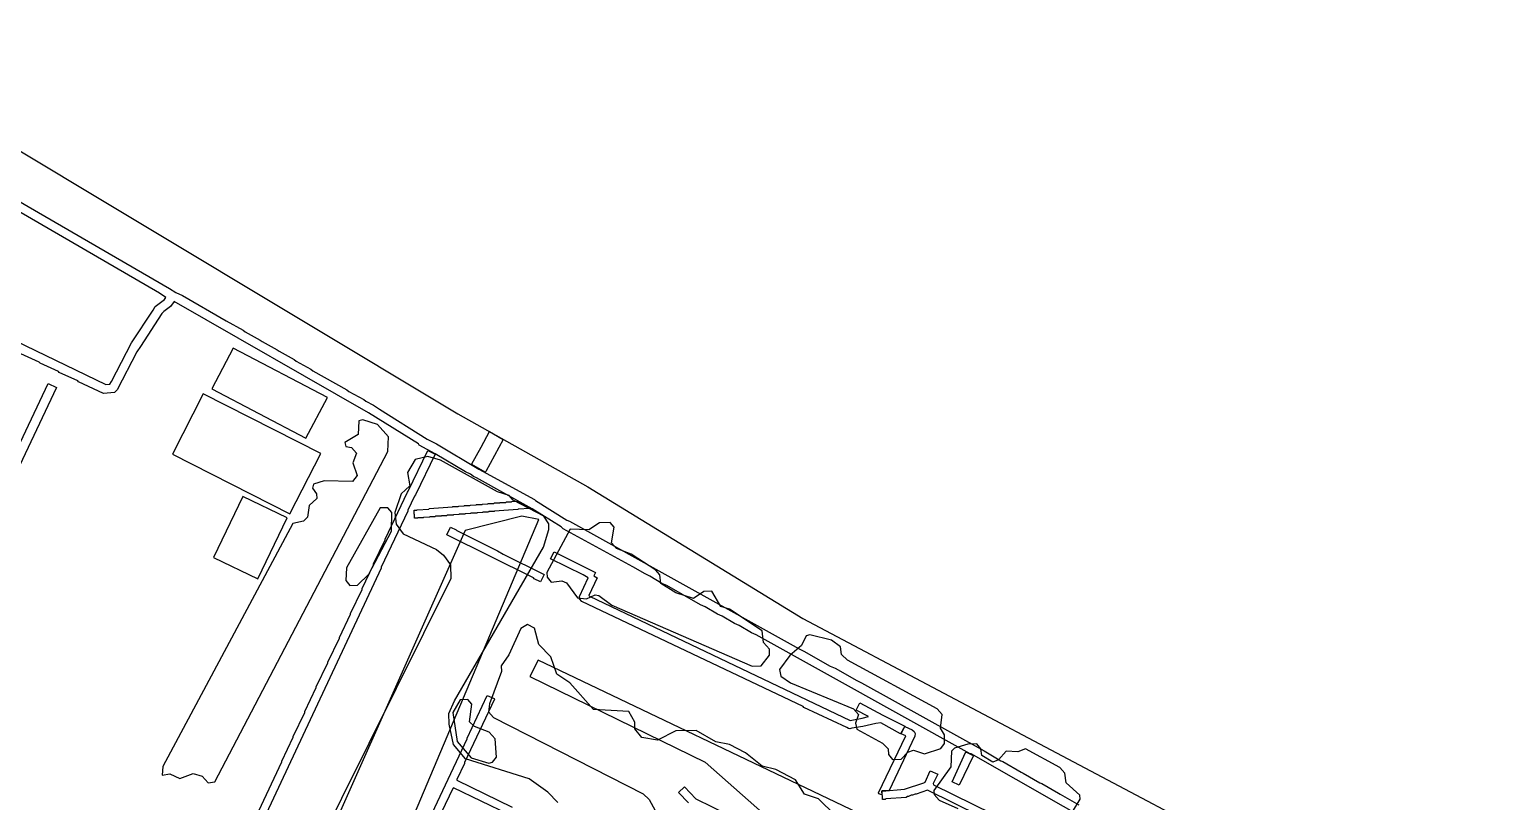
# Model space of a CAD drawing. Extents: x 1761 to 2705, y -3061 to -2273.
# Drawn here: x 2013.1 to 2390.4, y -2472 to -2273.2 of the extents above; entities that cross this region are included whole.
import ezdxf

# ---------------------------------------------------------------- set-up
doc = ezdxf.new("R2010")
doc.units = 0
for name, color, linetype in [('DOR_DOROZHKA', 40, 'CONTINUOUS'), ('DOR_LESTNICA', 6, 'CONTINUOUS'), ('DOR_PEREHOD', 9, 'CONTINUOUS'), ('DOR_TROTUAR', 8, 'CONTINUOUS'), ('GRANICA_UCHASTKA', 7, 'CONTINUOUS'), ('PL_SPORT', 5, 'CONTINUOUS'), ('ZEL_LES_DREVESNYE', 94, 'CONTINUOUS'), ('ZEL_SPUTNIK_DOP', 40, 'CONTINUOUS'), ('ZEL_YANDEX_SHEMA', 92, 'CONTINUOUS')]:
    doc.layers.add(name, color=color, linetype=linetype)

msp = doc.modelspace()

# ---------------------------------------------------------------- linework, layer by layer
at = {"layer": 'DOR_DOROZHKA'}
for points in [[(2059.656, -2501.05), (2078.016, -2461.733), (2078.012, -2461.532), (2080.981, -2455.365), (2080.976, -2455.165), (2083.945, -2448.998), (2083.94, -2448.798), (2086.909, -2442.631), (2086.904, -2442.431), (2089.873, -2436.263), (2089.868, -2436.063), (2092.837, -2429.896), (2092.832, -2429.696), (2095.705, -2423.731), (2095.701, -2423.531), (2098.669, -2417.363), (2098.665, -2417.163), (2101.633, -2410.996), (2101.629, -2410.796), (2104.597, -2404.629), (2104.593, -2404.429), (2110.334, -2392.298), (2110.53, -2392.094), (2115.605, -2381.579), (2117.427, -2382.54), (2112.451, -2393.053), (2112.158, -2393.36), (2110.435, -2396.999), (2110.44, -2397.199), (2103.548, -2411.655), (2103.553, -2411.855), (2074.004, -2475.126)], [(2107.633, -2494.21), (2125.713, -2455.799), (2125.709, -2455.599), (2130.876, -2444.682), (2132.593, -2445.445), (2132.698, -2445.643), (2125.045, -2461.917), (2125.049, -2462.117), (2123.038, -2466.263), (2123.042, -2466.463), (2137.298, -2473.358)], [(2270.961, -2482.277), (2244.061, -2469.051), (2241.18, -2470.013), (2240.88, -2470.02), (2240.187, -2470.335), (2239.887, -2470.341), (2239.193, -2470.656), (2238.893, -2470.663), (2238.598, -2470.869), (2233.304, -2471.284), (2233.206, -2471.386), (2232.506, -2471.401), (2232.36, -2469.303), (2238.152, -2468.778), (2243.12, -2467.17), (2243.416, -2466.963), (2244.753, -2464.033), (2246.673, -2464.892), (2245.524, -2467.318), (2245.631, -2467.616), (2310.961, -2499.822)], [(2136.439, -2475.278), (2122.183, -2468.382), (2121.987, -2468.587), (2119.117, -2474.652)], [(2182.599, -2472.28), (2180.04, -2469.633), (2181.61, -2468.199), (2184.477, -2471.238), (2201.264, -2479.48)]]:
    msp.add_lwpolyline(points, dxfattribs=at)
for points in [[(2112.057, -2397.964), (2112.036, -2396.964), (2112.736, -2396.949), (2112.833, -2396.847), (2115.831, -2396.682), (2115.929, -2396.58), (2121.923, -2396.15), (2122.021, -2396.048), (2123.421, -2396.018), (2123.519, -2395.916), (2124.919, -2395.885), (2125.017, -2395.783), (2126.417, -2395.753), (2126.515, -2395.651), (2128.015, -2395.618), (2128.113, -2395.516), (2129.513, -2395.486), (2129.611, -2395.384), (2131.011, -2395.353), (2131.108, -2395.251), (2132.509, -2395.221), (2132.606, -2395.119), (2134.106, -2395.086), (2134.204, -2394.984), (2135.604, -2394.954), (2135.702, -2394.852), (2137.102, -2394.822), (2137.2, -2394.719), (2138.8, -2394.685), (2141.839, -2396.42), (2141.841, -2396.52), (2138.843, -2396.685), (2138.746, -2396.787), (2132.752, -2397.217), (2132.654, -2397.319), (2131.254, -2397.349), (2131.156, -2397.451), (2129.756, -2397.482), (2129.658, -2397.584), (2128.258, -2397.614), (2128.16, -2397.716), (2126.66, -2397.749), (2126.562, -2397.851), (2125.162, -2397.881), (2125.064, -2397.983), (2123.664, -2398.013), (2123.566, -2398.116), (2122.166, -2398.146), (2122.068, -2398.248), (2120.568, -2398.28), (2120.471, -2398.383), (2119.07, -2398.413), (2118.973, -2398.515), (2117.573, -2398.545), (2117.475, -2398.647), (2116.075, -2398.678), (2115.977, -2398.78), (2114.477, -2398.812), (2114.379, -2398.914), (2112.979, -2398.945), (2112.881, -2399.047), (2112.181, -2399.062), (2112.159, -2398.062)], [(2144.55, -2415.372), (2142.933, -2414.606), (2142.728, -2414.41), (2120.476, -2403.285), (2121.435, -2401.363), (2122.851, -2402.033), (2123.055, -2402.229), (2133.472, -2407.407), (2134.992, -2408.274), (2145.511, -2413.55)], [(2237.143, -2454.492), (2232.08, -2451.7), (2230.782, -2451.828), (2227.397, -2452.602), (2224.606, -2453.062), (2224.11, -2453.273), (2223.708, -2453.182), (2223.301, -2452.89), (2212.284, -2447.726), (2212.08, -2447.53), (2155.165, -2420.445), (2154.55, -2419.758), (2154.537, -2419.158), (2156.836, -2414.406), (2155.518, -2413.634), (2147.125, -2409.513), (2148.086, -2407.691), (2158.705, -2412.965), (2158.225, -2413.875), (2159.136, -2414.356), (2156.933, -2418.906), (2157.137, -2419.102), (2224.162, -2451.071), (2227.252, -2450.504), (2228.843, -2450.069), (2225.706, -2448.436), (2226.665, -2446.514), (2232.537, -2449.689), (2238.202, -2452.568)]]:
    msp.add_lwpolyline(points, close=True, dxfattribs=at)
at = {"layer": 'DOR_LESTNICA'}
for points in [[(2231.573, -2469.921), (2231.469, -2469.723), (2238.456, -2455.064), (2237.243, -2454.49), (2238.204, -2452.668), (2240.124, -2453.527), (2240.632, -2453.917), (2240.843, -2454.412), (2240.758, -2455.115), (2234.156, -2469.064), (2232.358, -2469.203), (2232.26, -2469.306), (2232.28, -2470.206)], [(2252.238, -2467.773), (2250.418, -2466.912), (2253.856, -2459.334), (2254.054, -2459.23), (2255.774, -2460.093), (2255.778, -2460.293)]]:
    msp.add_lwpolyline(points, close=True, dxfattribs=at)
at = {"layer": 'DOR_PEREHOD'}
msp.add_lwpolyline([(2130.333, -2387.164), (2126.89, -2385.237), (2126.886, -2385.037), (2129.295, -2380.783), (2131.409, -2376.735), (2134.954, -2378.76), (2130.531, -2387.059)], close=True, dxfattribs=at)
at = {"layer": 'DOR_TROTUAR'}
for points in [[(2006.912, -2352.111), (2032.797, -2364.658), (2033.794, -2364.537), (2034.279, -2363.826), (2039.368, -2353.911), (2044.989, -2345.485), (2045.469, -2344.574), (2047.831, -2342.722), (2048.22, -2342.214), (2046.596, -2341.148), (1987.626, -2306.904)], [(1989.289, -2305.167), (2049.17, -2339.892), (2050.794, -2340.957), (2052.511, -2341.721), (2063.759, -2348.281), (2068.113, -2350.688), (2068.622, -2351.078), (2072.47, -2353.196), (2072.978, -2353.585), (2076.826, -2355.703), (2077.335, -2356.092), (2081.183, -2358.21), (2081.691, -2358.599), (2085.539, -2360.717), (2086.048, -2361.107), (2094.758, -2366.021), (2095.267, -2366.41), (2099.115, -2368.528), (2099.623, -2368.917), (2101.647, -2369.974), (2102.867, -2370.848), (2103.169, -2370.942), (2115.442, -2378.681), (2117.771, -2379.931), (2128.716, -2386.398), (2142.992, -2394.194), (2143.298, -2394.488), (2151.311, -2399.517), (2152.018, -2399.802), (2211.058, -2432.644), (2212.271, -2433.218), (2219.058, -2437.074), (2220.271, -2437.648), (2225.842, -2440.829), (2227.055, -2441.403), (2258.65, -2458.93), (2262.907, -2461.44), (2263.411, -2461.629), (2268.174, -2464.427), (2268.678, -2464.617), (2272.935, -2467.126), (2273.439, -2467.315), (2277.695, -2469.825), (2278.2, -2470.014), (2282.963, -2472.812)], [(2290.619, -2479.851), (2255.265, -2459.704), (2255.065, -2459.708), (2199.975, -2429.082), (2198.762, -2428.508), (2195.621, -2426.675), (2194.408, -2426.1), (2191.266, -2424.267), (2190.053, -2423.693), (2186.912, -2421.86), (2185.699, -2421.286), (2176.989, -2416.372), (2175.775, -2415.797), (2172.634, -2413.964), (2171.421, -2413.39), (2168.28, -2411.557), (2150.359, -2401.739), (2149.848, -2401.25), (2142.444, -2396.607), (2128.064, -2388.614), (2127.357, -2388.329), (2126.544, -2387.746), (2125.229, -2387.074), (2117.425, -2382.44), (2113.375, -2380.226), (2113.168, -2379.931), (2100.288, -2371.905), (2050.344, -2343.268), (2049.372, -2344.59), (2047.698, -2345.827), (2047.208, -2346.338), (2041.69, -2354.861), (2040.718, -2356.183), (2035.727, -2365.996), (2035.042, -2366.711), (2032.146, -2366.974), (2025.777, -2363.91), (2025.572, -2363.714), (2020.822, -2361.515), (2020.618, -2361.32), (2015.868, -2359.121), (2015.664, -2358.925), (2010.914, -2356.727)], [(2002.097, -2397.839), (2017.983, -2364.378), (2020.107, -2365.433), (2004.699, -2397.883)]]:
    msp.add_lwpolyline(points, dxfattribs=at)
at = {"layer": 'GRANICA_UCHASTKA'}
msp.add_lwpolyline([(1923.86, -2796.236), (1824.317, -2750.362), (1781.307, -2727.779), (1769.209, -2723.538), (1762.112, -2719.189), (1761.493, -2713.699), (1768.701, -2700.037), (1815.633, -2579.96), (1870.741, -2444.7), (1902.219, -2373.483), (1926.14, -2322.94), (1946.342, -2285.484), (1955.094, -2273.789), (1957.583, -2273.235), (1968.246, -2280.509), (2001.158, -2298.807), (2123.307, -2372.208), (2156.73, -2390.996), (2211.989, -2424.82), (2320.792, -2482.501), (2368.399, -2509.487), (2413.007, -2536.537)], dxfattribs=at)
at = {"layer": 'PL_SPORT'}
for points in [[(2060.032, -2365.712), (2084.252, -2378.427), (2089.744, -2368.003), (2065.524, -2355.289)], [(2057.841, -2367.004), (2049.896, -2382.583), (2080.087, -2397.912), (2088.026, -2382.344)], [(2060.466, -2409.154), (2071.833, -2414.616), (2079.394, -2398.948), (2068.021, -2393.486)]]:
    msp.add_lwpolyline(points, close=True, dxfattribs=at)
at = {"layer": 'ZEL_LES_DREVESNYE'}
for points in [[(2139.718, -2398.487), (2125.195, -2402.201), (2076.611, -2511.597), (2091.813, -2517.826), (2102.778, -2497.257), (2144.114, -2399.331)], [(2295.44, -2533.807), (2301.34, -2521.335), (2260.631, -2502.639), (2221.623, -2484.299), (2226.101, -2474.856), (2143.922, -2435.526), (2141.809, -2439.746), (2186.881, -2461.837), (2237.802, -2506.814), (2247.532, -2509.938)]]:
    msp.add_lwpolyline(points, close=True, dxfattribs=at)
at = {"layer": 'ZEL_SPUTNIK_DOP'}
for points in [[(2105.319, -2396.359), (2103.319, -2396.402), (2094.648, -2411.847), (2094.469, -2415.103), (2095.496, -2416.331), (2097.496, -2416.288), (2100.436, -2413.473), (2106.199, -2402.343), (2106.346, -2397.587)], [(2146.2, -2412.985), (2146.227, -2414.235), (2147.254, -2415.463), (2149.999, -2415.154), (2151.259, -2415.627), (2154.096, -2419.567), (2156.352, -2419.769), (2158.58, -2418.72), (2159.586, -2418.949), (2162.89, -2421.379), (2198.998, -2437.107), (2201.248, -2437.058), (2203.439, -2434.26), (2203.407, -2432.759), (2201.869, -2431.042), (2201.554, -2428.047), (2193.179, -2422.475), (2190.913, -2421.774), (2188.576, -2417.822), (2186.576, -2417.865), (2183.864, -2419.675), (2179.331, -2418.272), (2175.527, -2415.853), (2175.228, -2413.608), (2174.201, -2412.38), (2167.859, -2408.264), (2164.077, -2406.845), (2162.794, -2405.372), (2163.458, -2401.356), (2162.431, -2400.127), (2159.68, -2400.187), (2156.968, -2401.996), (2152.212, -2401.849)], [(2206.02, -2437.956), (2206.308, -2439.7), (2208.846, -2441.397), (2224.998, -2448.051), (2226.281, -2449.524), (2225.579, -2451.791), (2225.862, -2453.285), (2232.443, -2456.895), (2233.976, -2458.363), (2234.008, -2459.863), (2235.035, -2461.091), (2237.285, -2461.043), (2238.997, -2459.255), (2240.487, -2458.722), (2243.258, -2459.663), (2247.482, -2458.321), (2248.455, -2457.049), (2248.406, -2454.799), (2247.368, -2453.071), (2247.793, -2449.56), (2246.51, -2448.087), (2223.478, -2435.578), (2221.945, -2434.11), (2221.652, -2432.115), (2219.364, -2430.414), (2213.832, -2429.032), (2212.837, -2429.304), (2211.641, -2431.831), (2208.695, -2434.396)], [(2123.895, -2445.733), (2121.965, -2449.027), (2123.128, -2456.506), (2126.72, -2460.68), (2131.252, -2462.083), (2132.247, -2461.811), (2133.22, -2460.54), (2132.867, -2455.795), (2131.329, -2454.077), (2127.547, -2452.658), (2126.27, -2451.435), (2126.923, -2446.919), (2125.895, -2445.69)]]:
    msp.add_lwpolyline(points, close=True, dxfattribs=at)
for points in [[(2220.337, -2475.416), (2215.995, -2471.258), (2212.467, -2470.083), (2210.136, -2466.382), (2205.077, -2463.74), (2201.555, -2462.815), (2197.229, -2459.407), (2193.18, -2457.243), (2189.664, -2456.569), (2184.599, -2453.677), (2179.348, -2453.79), (2174.647, -2456.143), (2170.63, -2455.479), (2168.831, -2453.267), (2168.794, -2451.517), (2167.234, -2448.799), (2158.217, -2448.243), (2152.066, -2441.373), (2148.767, -2439.193), (2147.17, -2434.725), (2144.099, -2431.54), (2143.007, -2427.311), (2141.236, -2426.349), (2139.507, -2427.387), (2136.403, -2434.207), (2134.462, -2437.001), (2134.495, -2438.501), (2131.423, -2446.821), (2131.216, -2448.827), (2132.498, -2450.3), (2170.944, -2469.98), (2172.476, -2471.448), (2174.557, -2475.155)], [(2281.351, -2474.598), (2283.281, -2471.305), (2283.259, -2470.305), (2279.689, -2467.13), (2279.385, -2464.635), (2278.102, -2463.162), (2269.244, -2458.351), (2267.26, -2459.144), (2264.254, -2458.959), (2262.303, -2461.252), (2260.813, -2461.785), (2258.025, -2460.094), (2257.738, -2458.35), (2256.711, -2457.121), (2254.46, -2457.17), (2250.982, -2458.245), (2250.248, -2459.012), (2250.084, -2463.017), (2245.714, -2469.115), (2245.735, -2470.115), (2247.018, -2471.588), (2251.817, -2473.735)]]:
    msp.add_lwpolyline(points, dxfattribs=at)
at = {"layer": 'ZEL_YANDEX_SHEMA'}
msp.add_lwpolyline([(2102.605, -2374.906), (2098.828, -2373.737), (2097.833, -2374.009), (2097.658, -2377.514), (2094.201, -2379.59), (2094.473, -2380.585), (2095.979, -2380.802), (2097.261, -2382.275), (2096.315, -2384.797), (2097.385, -2388.026), (2096.168, -2389.553), (2088.912, -2389.459), (2086.178, -2390.269), (2085.95, -2391.274), (2086.982, -2392.753), (2087.009, -2394.003), (2085.047, -2395.796), (2084.611, -2398.807), (2083.633, -2399.829), (2080.894, -2400.388), (2047.476, -2462.893), (2047.275, -2465.148), (2049.269, -2464.855), (2051.797, -2466.051), (2055.27, -2464.725), (2057.536, -2465.427), (2059.074, -2467.144), (2060.819, -2466.857), (2105.256, -2381.853), (2105.425, -2378.097)], close=True, dxfattribs=at)
msp.add_lwpolyline([(2148.98, -2472.205), (2146.421, -2469.509), (2141.595, -2466.112), (2125.225, -2460.963), (2122.144, -2457.277), (2121.03, -2452.048), (2120.971, -2449.298), (2122.401, -2446.016), (2145.309, -2406.5), (2146.712, -2401.968), (2146.68, -2400.468), (2145.386, -2398.495), (2137.544, -2394.412), (2136.517, -2393.183), (2133.495, -2392.248), (2118.811, -2384.061), (2115.539, -2383.131), (2112.305, -2383.951), (2110.375, -2387.245), (2110.951, -2390.734), (2108.744, -2392.783), (2107.097, -2397.571), (2107.411, -2400.566), (2109.215, -2403.028), (2117.808, -2407.095), (2119.59, -2408.557), (2121.394, -2411.019), (2121.47, -2414.519), (2072.335, -2513.632)], dxfattribs=at)

doc.saveas('drawing.dxf')
